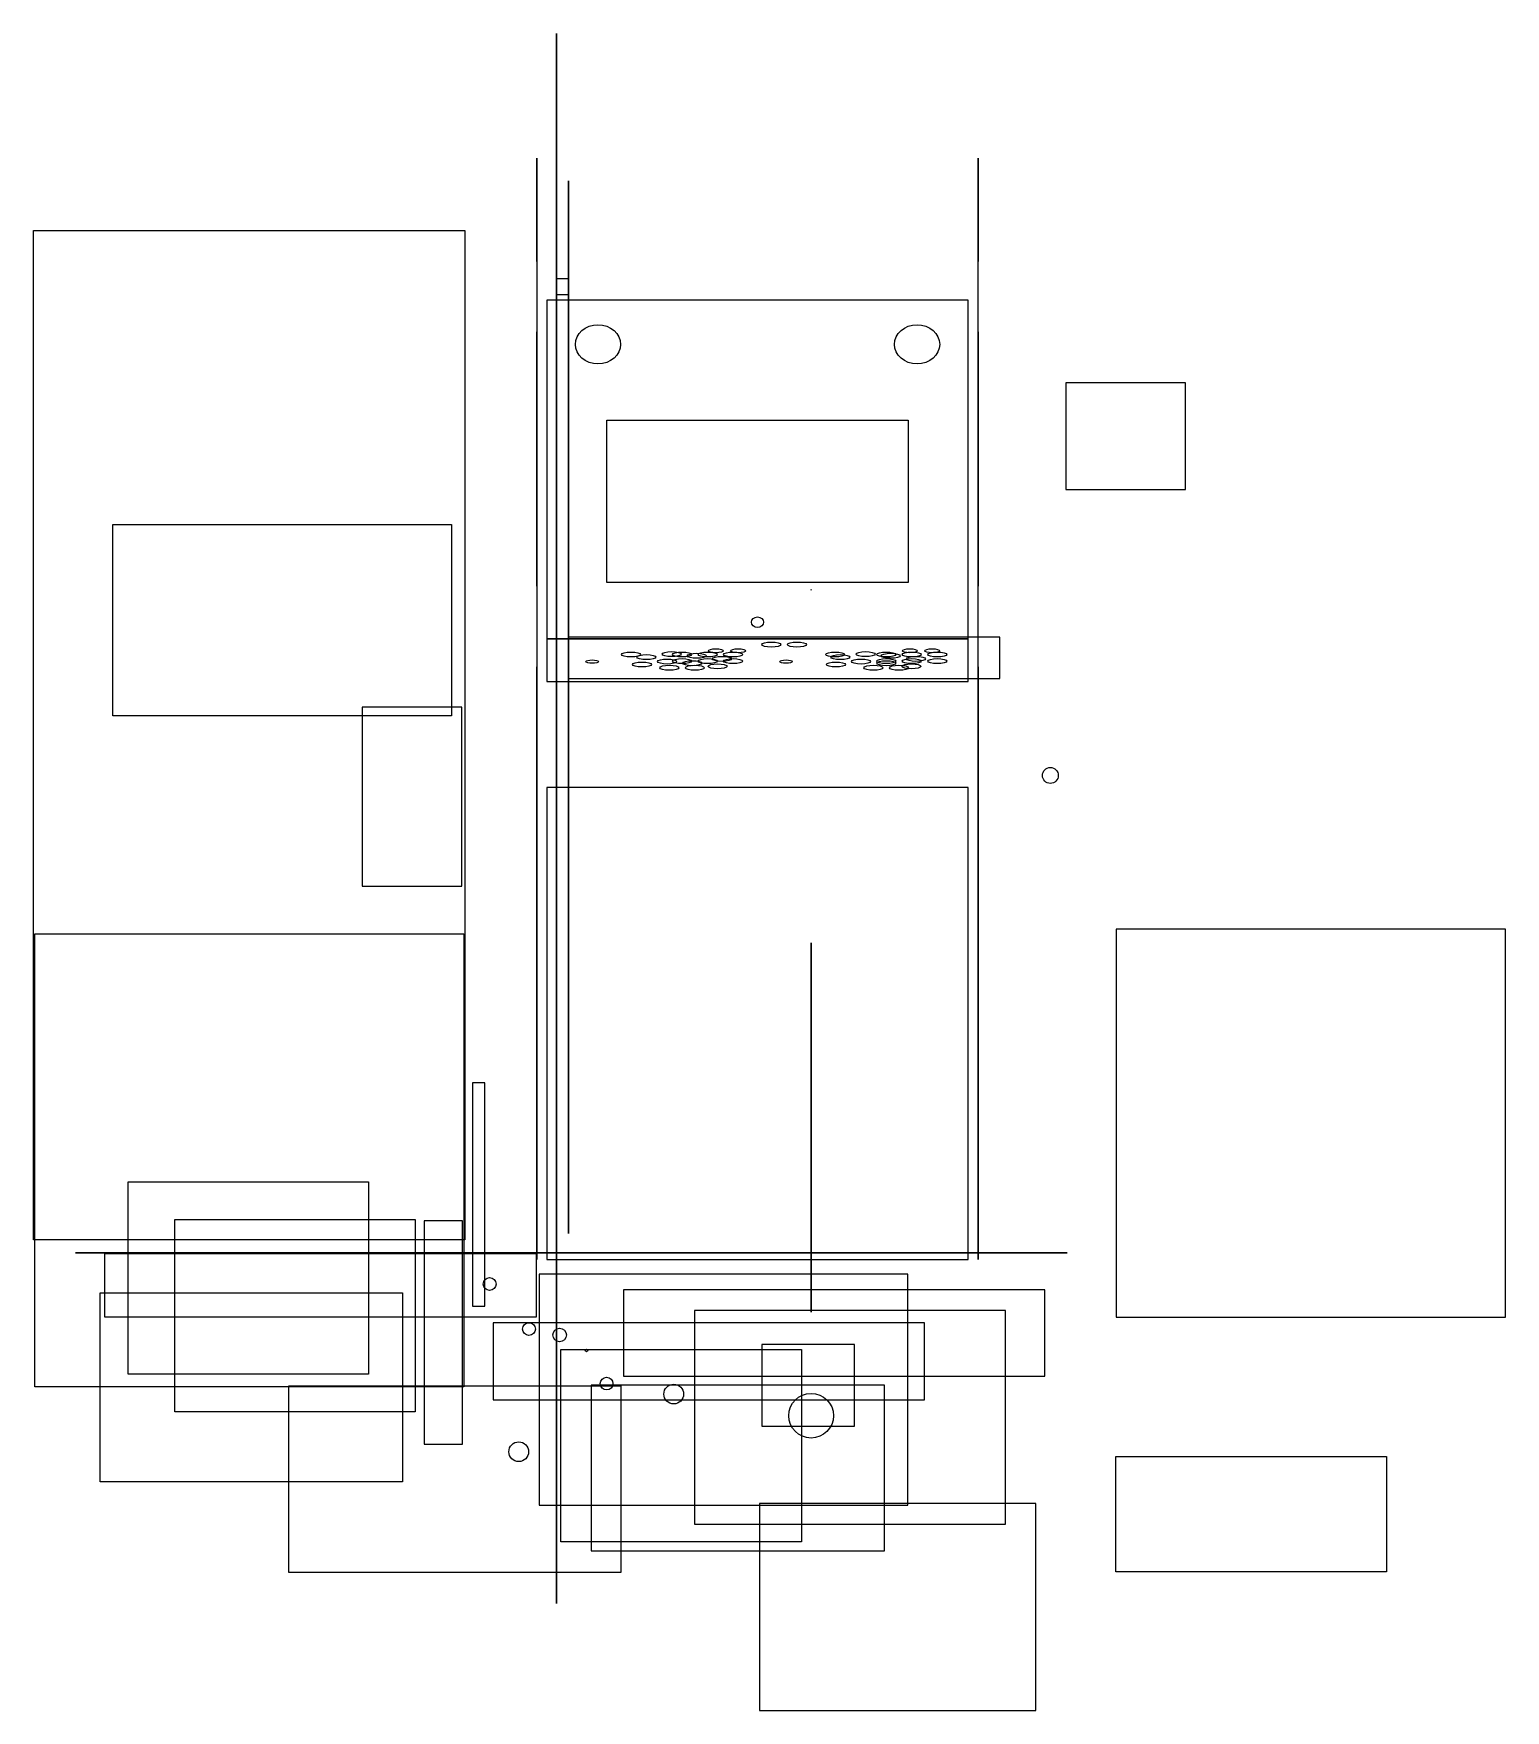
# Model space of a CAD drawing. Header units: centimetres. Extents: x -82 to 149, y -72 to 191.
import ezdxf

# ---------------------------------------------------------------- set-up
doc = ezdxf.new("R2010")
doc.units = ezdxf.units.CM
doc.header["$MEASUREMENT"] = 0
for name, color, linetype in [('Arcade Cabinet v2_Sketch1', 7, 'Continuous'), ('Arcade Cabinet v2_Sketch10', 7, 'Continuous'), ('Arcade Cabinet v2_Sketch11', 7, 'Continuous'), ('Arcade Cabinet v2_Sketch12', 7, 'Continuous'), ('Arcade Cabinet v2_Sketch13', 7, 'Continuous'), ('Arcade Cabinet v2_Sketch14', 7, 'Continuous'), ('Arcade Cabinet v2_Sketch15', 7, 'Continuous'), ('Arcade Cabinet v2_Sketch16', 7, 'Continuous'), ('Arcade Cabinet v2_Sketch17', 7, 'Continuous'), ('Arcade Cabinet v2_Sketch18', 7, 'Continuous'), ('Arcade Cabinet v2_Sketch19', 7, 'Continuous'), ('Arcade Cabinet v2_Sketch2', 7, 'Continuous'), ('Arcade Cabinet v2_Sketch20', 7, 'Continuous'), ('Arcade Cabinet v2_Sketch21', 7, 'Continuous'), ('Arcade Cabinet v2_Sketch22', 7, 'Continuous'), ('Arcade Cabinet v2_Sketch23', 7, 'Continuous'), ('Arcade Cabinet v2_Sketch24', 7, 'Continuous'), ('Arcade Cabinet v2_Sketch25', 7, 'Continuous'), ('Arcade Cabinet v2_Sketch26', 7, 'Continuous'), ('Arcade Cabinet v2_Sketch27', 7, 'Continuous'), ('Arcade Cabinet v2_Sketch28', 7, 'Continuous'), ('Arcade Cabinet v2_Sketch29', 7, 'Continuous'), ('Arcade Cabinet v2_Sketch3', 7, 'Continuous'), ('Arcade Cabinet v2_Sketch30', 7, 'Continuous'), ('Arcade Cabinet v2_Sketch31', 7, 'Continuous'), ('Arcade Cabinet v2_Sketch32', 7, 'Continuous'), ('Arcade Cabinet v2_Sketch33', 7, 'Continuous'), ('Arcade Cabinet v2_Sketch34', 7, 'Continuous'), ('Arcade Cabinet v2_Sketch35', 7, 'Continuous'), ('Arcade Cabinet v2_Sketch36', 7, 'Continuous'), ('Arcade Cabinet v2_Sketch37', 7, 'Continuous'), ('Arcade Cabinet v2_Sketch38', 7, 'Continuous'), ('Arcade Cabinet v2_Sketch39', 7, 'Continuous'), ('Arcade Cabinet v2_Sketch4', 7, 'Continuous'), ('Arcade Cabinet v2_Sketch40', 7, 'Continuous'), ('Arcade Cabinet v2_Sketch41', 7, 'Continuous'), ('Arcade Cabinet v2_Sketch42', 7, 'Continuous'), ('Arcade Cabinet v2_Sketch43', 7, 'Continuous'), ('Arcade Cabinet v2_Sketch44', 7, 'Continuous'), ('Arcade Cabinet v2_Sketch45', 7, 'Continuous'), ('Arcade Cabinet v2_Sketch46', 7, 'Continuous'), ('Arcade Cabinet v2_Sketch47', 7, 'Continuous'), ('Arcade Cabinet v2_Sketch48', 7, 'Continuous'), ('Arcade Cabinet v2_Sketch49', 7, 'Continuous'), ('Arcade Cabinet v2_Sketch5', 7, 'Continuous'), ('Arcade Cabinet v2_Sketch50', 7, 'Continuous'), ('Arcade Cabinet v2_Sketch51', 7, 'Continuous'), ('Arcade Cabinet v2_Sketch52', 7, 'Continuous'), ('Arcade Cabinet v2_Sketch53', 7, 'Continuous'), ('Arcade Cabinet v2_Sketch54', 7, 'Continuous'), ('Arcade Cabinet v2_Sketch55', 7, 'Continuous'), ('Arcade Cabinet v2_Sketch56', 7, 'Continuous'), ('Arcade Cabinet v2_Sketch57', 7, 'Continuous'), ('Arcade Cabinet v2_Sketch58', 7, 'Continuous'), ('Arcade Cabinet v2_Sketch59', 7, 'Continuous'), ('Arcade Cabinet v2_Sketch6', 7, 'Continuous'), ('Arcade Cabinet v2_Sketch60', 7, 'Continuous'), ('Arcade Cabinet v2_Sketch61', 7, 'Continuous'), ('Arcade Cabinet v2_Sketch62', 7, 'Continuous'), ('Arcade Cabinet v2_Sketch63', 7, 'Continuous'), ('Arcade Cabinet v2_Sketch64', 7, 'Continuous'), ('Arcade Cabinet v2_Sketch65', 7, 'Continuous'), ('Arcade Cabinet v2_Sketch66', 7, 'Continuous'), ('Arcade Cabinet v2_Sketch67', 7, 'Continuous'), ('Arcade Cabinet v2_Sketch7', 7, 'Continuous'), ('Arcade Cabinet v2_Sketch71', 7, 'Continuous'), ('Arcade Cabinet v2_Sketch72', 7, 'Continuous'), ('Arcade Cabinet v2_Sketch73', 7, 'Continuous'), ('Arcade Cabinet v2_Sketch74', 7, 'Continuous'), ('Arcade Cabinet v2_Sketch75', 7, 'Continuous'), ('Arcade Cabinet v2_Sketch8', 7, 'Continuous'), ('Arcade Cabinet v2_Sketch9', 7, 'Continuous')]:
    doc.layers.add(name, color=color, linetype=linetype)

msp = doc.modelspace()

# ---------------------------------------------------------------- linework, layer by layer
at = {"layer": 'Arcade Cabinet v2_Sketch1'}
for p, q in [((0, 3, -58), (0, 168, -58)), ((0, 168, -58), (0, 168, 3)), ((0, 168, 3), (0, 3, 3)), ((0, 100, 71.5), (0, 29, 71.5)), ((0, 100, 80), (0, 100, 71.5)), ((0, 29, 80), (0, 100, 80)), ((0, 29, 71.5), (0, 29, 80)), ((0, 3, 3), (0, 3, -58))]:
    msp.add_line(p, q, dxfattribs=at)
msp.add_point((0, 0), dxfattribs=at)
at = {"layer": 'Arcade Cabinet v2_Sketch10'}
for p, q in [((0, -55, 5), (0, -5, 5)), ((0, -5, 5), (0, -5, 55)), ((0, -5, 55), (0, -55, 55)), ((0, -55, 55), (0, -55, 5))]:
    msp.add_line(p, q, dxfattribs=at)
msp.add_point((0, 0), dxfattribs=at)
at = {"layer": 'Arcade Cabinet v2_Sketch11'}
for p, q in [((1.9, 152.66, -26.44), (0, 152.66, -26.44)), ((0, 152.66, -26.44), (0, 150.2, -35.02)), ((1.9, 150.2, -35.02), (1.9, 152.66, -26.44)), ((0, 150.2, -35.02), (1.9, 150.2, -35.02))]:
    msp.add_line(p, q, dxfattribs=at)
msp.add_point((0, 148.07, -42.46), dxfattribs=at)
at = {"layer": 'Arcade Cabinet v2_Sketch12'}
for p, q in [((0, 152.5, -6.07), (0, 143.57, -6.07)), ((0, 143.57, -15), (0, 152.5, -15)), ((0, 152.5, -15), (0, 152.5, -6.07)), ((0, 143.57, -6.07), (0, 143.57, -15))]:
    msp.add_line(p, q, dxfattribs=at)
msp.add_point((0, 0), dxfattribs=at)
at = {"layer": 'Arcade Cabinet v2_Sketch13'}
for p, q in [((0, 144.08, -23.98), (0, 152.66, -26.44)), ((0, 152.66, -26.44), (0, 150.2, -35.02)), ((0, 150.2, -35.02), (0, 141.62, -32.56)), ((0, 141.62, -32.56), (0, 144.08, -23.98))]:
    msp.add_line(p, q, dxfattribs=at)
at = {"layer": 'Arcade Cabinet v2_Sketch13', "extrusion": (-1, 0, 0)}
msp.add_arc((-144.08, -23.98), 8.93, 196, 286, dxfattribs=at)
at = {"layer": 'Arcade Cabinet v2_Sketch13'}
msp.add_point((0, 0), dxfattribs=at)
at = {"layer": 'Arcade Cabinet v2_Sketch14'}
for p, q in [((0, -10, -38), (0, -13, -38)), ((0, -13, -10), (0, -10, -10)), ((0, -10, -10), (0, -10, -38)), ((0, -13, -38), (0, -13, -10))]:
    msp.add_line(p, q, dxfattribs=at)
msp.add_point((0, 0), dxfattribs=at)
at = {"layer": 'Arcade Cabinet v2_Sketch15'}
msp.add_point((0, 0), dxfattribs=at)
at = {"layer": 'Arcade Cabinet v2_Sketch16'}
for p, q in [((0, -20.35, 10.07), (0, 19.65, 10.07)), ((0, 19.65, 10.07), (0, 19.65, 6.57)), ((0, 19.65, 6.57), (0, -20.35, 6.57)), ((0, -20.35, 6.57), (0, -20.35, 10.07))]:
    msp.add_line(p, q, dxfattribs=at)
msp.add_point((0, 0), dxfattribs=at)
at = {"layer": 'Arcade Cabinet v2_Sketch17'}
for p, q in [((0, -10.97, 17.54), (0, -7.47, 17.54)), ((0, -7.47, 17.54), (0, -7.47, -12.46)), ((0, -7.47, -12.46), (0, -10.97, -12.46)), ((0, -10.97, -12.46), (0, -10.97, 17.54))]:
    msp.add_line(p, q, dxfattribs=at)
msp.add_point((0, 0), dxfattribs=at)
at = {"layer": 'Arcade Cabinet v2_Sketch18'}
for p, q in [((0, 9.5, -63.35), (0, 9.5, -93.35)), ((0, 9.5, -93.35), (0, 7.6, -93.35)), ((0, 7.6, -63.35), (0, 9.5, -63.35)), ((0, 7.6, -93.35), (0, 7.6, -63.35))]:
    msp.add_line(p, q, dxfattribs=at)
msp.add_point((0, 0), dxfattribs=at)
at = {"layer": 'Arcade Cabinet v2_Sketch19'}
for p, q in [((0, 0.27, 3.33), (0, 4.15, 3.33)), ((0, 4.15, 3.33), (0, 4.15, -5.12)), ((0, 4.15, -5.12), (0, 0.27, -5.12)), ((0, 0.27, -5.12), (0, 0.27, 3.33))]:
    msp.add_line(p, q, dxfattribs=at)
msp.add_point((0, 0), dxfattribs=at)
at = {"layer": 'Arcade Cabinet v2_Sketch2'}
for p, q in [((0, 74, -5.5), (0, 74, 3)), ((0, 74, 3), (0, 3, 3)), ((0, 3, -5.5), (0, 74, -5.5)), ((0, 3, 3), (0, 3, -5.5))]:
    msp.add_line(p, q, dxfattribs=at)
for p in [(0, 3, 3), (0, 0)]:
    msp.add_point(p, dxfattribs=at)
at = {"layer": 'Arcade Cabinet v2_Sketch20'}
for p, q in [((0, 1.58, 23.84), (0, 16.03, 23.84)), ((0, 16.03, 1.83), (0, 1.58, 1.83)), ((0, 16.03, 23.84), (0, 16.03, 1.83)), ((0, 1.58, 1.83), (0, 1.58, 23.84))]:
    msp.add_line(p, q, dxfattribs=at)
msp.add_point((0, 0), dxfattribs=at)
at = {"layer": 'Arcade Cabinet v2_Sketch21'}
for p, q in [((-81.96, 2.03), (-81.96, 160.23)), ((-81.96, 160.23), (-14.36, 160.23)), ((-14.36, 160.23), (-14.36, 2.03)), ((-14.36, 2.03), (-81.96, 2.03))]:
    msp.add_line(p, q, dxfattribs=at)
msp.add_point((0, 0), dxfattribs=at)
at = {"layer": 'Arcade Cabinet v2_Sketch22'}
for p, q in [((49.32, 0, 57.3), (-18.28, 0, 57.3)), ((-18.28, 0, 57.3), (-18.28, 0, 7.3)), ((-18.28, 0, 7.3), (49.32, 0, 7.3)), ((49.32, 0, 7.3), (49.32, 0, 57.3))]:
    msp.add_line(p, q, dxfattribs=at)
msp.add_point((0, 0), dxfattribs=at)
at = {"layer": 'Arcade Cabinet v2_Sketch23'}
for p, q in [((-81.73, 49.98), (-14.53, 49.98)), ((-81.73, -21.02), (-81.73, 49.98)), ((-14.53, 49.98), (-14.53, -21.02)), ((-14.53, -21.02), (-81.73, -21.02))]:
    msp.add_line(p, q, dxfattribs=at)
msp.add_point((0, 0), dxfattribs=at)
at = {"layer": 'Arcade Cabinet v2_Sketch24'}
for p, q in [((-70.79, -0.1), (-3.19, -0.1)), ((-70.79, -10.1), (-70.79, -0.1)), ((-3.19, -0.1), (-3.19, -10.1)), ((-3.19, -10.1), (-70.79, -10.1))]:
    msp.add_line(p, q, dxfattribs=at)
msp.add_point((0, 0), dxfattribs=at)
at = {"layer": 'Arcade Cabinet v2_Sketch25'}
for p, q in [((0, 95.81, -70.52), (0, 70.81, -70.52)), ((0, 70.81, -138.12), (0, 95.81, -138.12)), ((0, 95.81, -138.12), (0, 95.81, -70.52)), ((0, 70.81, -70.52), (0, 70.81, -138.12))]:
    msp.add_line(p, q, dxfattribs=at)
msp.add_point((0, 0), dxfattribs=at)
at = {"layer": 'Arcade Cabinet v2_Sketch26'}
for p, q in [((-11.5, 0, -1.1), (-11.5, 0, 25.06)), ((-11.5, 0, 25.06), (56.1, 0, 25.06)), ((56.1, 0, -1.1), (-11.5, 0, -1.1)), ((56.1, 0, 25.06), (56.1, 0, -1.1))]:
    msp.add_line(p, q, dxfattribs=at)
msp.add_point((0, 0), dxfattribs=at)
at = {"layer": 'Arcade Cabinet v2_Sketch27'}
for p, q in [((51.44, -20.74), (5.44, -20.74)), ((5.44, -20.74), (5.44, -46.74)), ((51.44, -46.74), (51.44, -20.74)), ((5.44, -46.74), (51.44, -46.74))]:
    msp.add_line(p, q, dxfattribs=at)
msp.add_point((0, 0), dxfattribs=at)
at = {"layer": 'Arcade Cabinet v2_Sketch28'}
for p, q in [((-41.92, -20.84), (10.1, -20.84)), ((-41.92, -50.1), (-41.92, -20.84)), ((10.1, -20.84), (10.1, -50.1)), ((10.1, -50.1), (-41.92, -50.1))]:
    msp.add_line(p, q, dxfattribs=at)
msp.add_point((0, 0), dxfattribs=at)
at = {"layer": 'Arcade Cabinet v2_Sketch29'}
for p, q in [((-2.7, -3.36), (-2.7, -39.56)), ((55.09, -3.36), (-2.7, -3.36)), ((55.09, -39.56), (55.09, -3.36)), ((-2.7, -39.56), (55.09, -39.56))]:
    msp.add_line(p, q, dxfattribs=at)
msp.add_point((0, 0), dxfattribs=at)
at = {"layer": 'Arcade Cabinet v2_Sketch3'}
for p, q in [((0, 25, 50), (0, 25, 2)), ((0, 25, 2), (0, -23, 2)), ((0, -23, 50), (0, 25, 50)), ((0, -23, 2), (0, -23, 50))]:
    msp.add_line(p, q, dxfattribs=at)
msp.add_point((0, 0), dxfattribs=at)
at = {"layer": 'Arcade Cabinet v2_Sketch30'}
for p, q in [((-20.72, 5), (-20.72, -30)), ((-14.72, 5), (-20.72, 5)), ((-14.72, -30), (-14.72, 5)), ((-20.72, -30), (-14.72, -30))]:
    msp.add_line(p, q, dxfattribs=at)
msp.add_point((0, 0), dxfattribs=at)
at = {"layer": 'Arcade Cabinet v2_Sketch31'}
for p, q in [((-13.14, 26.64), (-13.14, -8.36)), ((-11.24, 26.64), (-13.14, 26.64)), ((-11.24, -8.36), (-11.24, 26.64)), ((-13.14, -8.36), (-11.24, -8.36))]:
    msp.add_line(p, q, dxfattribs=at)
msp.add_point((0, 0), dxfattribs=at)
at = {"layer": 'Arcade Cabinet v2_Sketch32'}
for p, q in [((-17.2, 0, 17.82), (50.4, 0, 17.82)), ((50.4, 0, 12.82), (-17.2, 0, 12.82)), ((-17.2, 0, 12.82), (-17.2, 0, 17.82)), ((50.4, 0, 17.82), (50.4, 0, 12.82))]:
    msp.add_line(p, q, dxfattribs=at)
msp.add_point((0, 0), dxfattribs=at)
at = {"layer": 'Arcade Cabinet v2_Sketch33'}
for p, q in [((87.67, -50.03), (87.67, -31.95)), ((87.67, -31.95), (130.13, -31.95)), ((130.13, -31.95), (130.13, -50.03)), ((130.13, -50.03), (87.67, -50.03))]:
    msp.add_line(p, q, dxfattribs=at)
msp.add_point((0, 0), dxfattribs=at)
at = {"layer": 'Arcade Cabinet v2_Sketch34'}
for p, q in [((0, -23.97, -12.15), (0, -6.72, -12.15)), ((0, -6.72, -12.15), (0, -6.72, -3.86)), ((0, -6.72, -3.86), (0, -23.97, -3.86)), ((0, -23.97, -3.86), (0, -23.97, -12.15))]:
    msp.add_line(p, q, dxfattribs=at)
msp.add_point((0, 0), dxfattribs=at)
at = {"layer": 'Arcade Cabinet v2_Sketch35'}
for p, q in [((39.94, 103.94, -26.56), (39.94, 103.96, -26.53)), ((39.94, 103.96, -26.53), (39.94, 103.87, -26.49)), ((39.94, 103.86, -26.51), (39.94, 103.94, -26.56)), ((39.94, 103.87, -26.49), (39.94, 103.86, -26.51)), ((39.94, -9.3, 14.58), (39.94, 48.59, 14.58)), ((39.94, 48.59, 14.58), (39.94, 48.59, 82.18)), ((39.94, 48.59, 82.18), (39.94, -9.3, 82.18)), ((39.94, -9.3, 82.18), (39.94, -9.3, 14.58))]:
    msp.add_line(p, q, dxfattribs=at)
msp.add_point((39.94, 0), dxfattribs=at)
at = {"layer": 'Arcade Cabinet v2_Sketch36'}
for p, q in [((-69.55, 84.14), (-69.55, 114.14)), ((-69.55, 114.14), (-16.45, 114.14)), ((-16.45, 114.14), (-16.45, 84.14)), ((-16.45, 84.14), (-69.55, 84.14))]:
    msp.add_line(p, q, dxfattribs=at)
msp.add_point((0, 0), dxfattribs=at)
at = {"layer": 'Arcade Cabinet v2_Sketch37'}
for p, q in [((-75.39, 0, 14.71), (-75.39, 0, -10.29)), ((-75.39, 0, -10.29), (-7.79, 0, -10.29)), ((-7.79, 0, 14.71), (-75.39, 0, 14.71)), ((-7.79, 0, -10.29), (-7.79, 0, 14.71))]:
    msp.add_line(p, q, dxfattribs=at)
msp.add_point((0, 0), dxfattribs=at)
at = {"layer": 'Arcade Cabinet v2_Sketch38', "extrusion": (0, 1, 0)}
msp.add_circle((3.72, 12.92), 1.5, dxfattribs=at)
at = {"layer": 'Arcade Cabinet v2_Sketch38'}
msp.add_point((0, 0), dxfattribs=at)
at = {"layer": 'Arcade Cabinet v2_Sketch39'}
for p, q in [((-9.9, -10.98), (-9.9, -23.08)), ((57.7, -10.98), (-9.9, -10.98)), ((57.7, -23.08), (57.7, -10.98)), ((-9.9, -23.08), (57.7, -23.08))]:
    msp.add_line(p, q, dxfattribs=at)
msp.add_point((0, 0), dxfattribs=at)
at = {"layer": 'Arcade Cabinet v2_Sketch4'}
for p, q in [((-14.82, 85.5), (-30.42, 85.5)), ((-30.42, 85.5), (-30.42, 57.45)), ((-14.82, 57.45), (-14.82, 85.5)), ((-30.42, 57.45), (-14.82, 57.45))]:
    msp.add_line(p, q, dxfattribs=at)
msp.add_point((0, 0), dxfattribs=at)
at = {"layer": 'Arcade Cabinet v2_Sketch40'}
msp.add_circle((4.73, -15.31), 0.2, dxfattribs=at)
msp.add_point((0, 0), dxfattribs=at)
at = {"layer": 'Arcade Cabinet v2_Sketch41'}
msp.add_point((0, 0), dxfattribs=at)
at = {"layer": 'Arcade Cabinet v2_Sketch42'}
for p, q in [((0, -23.02, -46.57), (0, -23.02, -6.57)), ((0, -23.02, -6.57), (0, -24.92, -6.57)), ((0, -24.92, -46.57), (0, -23.02, -46.57)), ((0, -24.92, -6.57), (0, -24.92, -46.57))]:
    msp.add_line(p, q, dxfattribs=at)
msp.add_point((0, 0), dxfattribs=at)
at = {"layer": 'Arcade Cabinet v2_Sketch43'}
for p, q in [((-59.83, -24.94), (-59.83, 5.21)), ((-59.83, 5.21), (-22.13, 5.21)), ((-22.13, 5.21), (-22.13, -24.94)), ((-22.13, -24.94), (-59.83, -24.94))]:
    msp.add_line(p, q, dxfattribs=at)
msp.add_point((0, 0), dxfattribs=at)
at = {"layer": 'Arcade Cabinet v2_Sketch44'}
for p, q in [((0, -13.71, 49.16), (0, 19.61, 49.16)), ((0, 19.61, 49.16), (0, 19.61, 7.51)), ((0, 19.61, 7.51), (0, -13.71, 7.51)), ((0, -13.71, 7.51), (0, -13.71, 49.16))]:
    msp.add_line(p, q, dxfattribs=at)
msp.add_point((0, 0), dxfattribs=at)
at = {"layer": 'Arcade Cabinet v2_Sketch45'}
for p, q in [((-67.15, -19.05), (-67.15, 11.09)), ((-67.15, 11.09), (-29.46, 11.09)), ((-29.46, 11.09), (-29.46, -19.05)), ((-29.46, -19.05), (-67.15, -19.05))]:
    msp.add_line(p, q, dxfattribs=at)
msp.add_point((0, 0), dxfattribs=at)
at = {"layer": 'Arcade Cabinet v2_Sketch46'}
for p, q in [((-71.52, -35.89), (-71.52, -6.27)), ((-71.52, -6.27), (-24.12, -6.27)), ((-24.12, -6.27), (-24.12, -35.89)), ((-24.12, -35.89), (-71.52, -35.89))]:
    msp.add_line(p, q, dxfattribs=at)
msp.add_point((0, 0), dxfattribs=at)
at = {"layer": 'Arcade Cabinet v2_Sketch47'}
for p, q in [((1.9, 96.49, -20.69), (1.9, 90.02, 3.46)), ((69.5, 96.49, -20.69), (1.9, 96.49, -20.69)), ((69.5, 90.02, 3.46), (69.5, 96.49, -20.69)), ((1.9, 90.02, 3.46), (69.5, 90.02, 3.46))]:
    msp.add_line(p, q, dxfattribs=at)
at = {"layer": 'Arcade Cabinet v2_Sketch47', "extrusion": (-8.04961e-17, 0.965926, 0.258819)}
for centre in [(-33.7, -40.46, 87.84), (-37.7, -40.46, 87.84), (-11.7, -34.46, 87.84), (-17.7, -26.46, 87.84), (-19.7, -34.46, 87.84), (-19.7, -30.46, 87.84), (-21.7, -26.46, 87.84), (-23.7, -34.46, 87.84), (-23.7, -30.46, 87.84), (-27.7, -34.46, 87.84), (-27.7, -30.46, 87.84), (-43.7, -34.46, 87.84), (-49.7, -26.46, 87.84), (-51.7, -34.46, 87.84), (-51.7, -30.46, 87.84), (-53.7, -26.46, 87.84), (-55.7, -34.46, 87.84), (-55.7, -30.46, 87.84), (-59.7, -34.46, 87.84), (-59.7, -30.46, 87.84)]:
    msp.add_circle(centre, 1.5, dxfattribs=at)
at = {"layer": 'Arcade Cabinet v2_Sketch47', "extrusion": (-8.53158e-17, 0.965926, 0.258819)}
msp.add_circle((-27.7, -34.46, 87.84), 1.5, dxfattribs=at)
at = {"layer": 'Arcade Cabinet v2_Sketch47'}
msp.add_point((0, 84.85, 22.74), dxfattribs=at)
at = {"layer": 'Arcade Cabinet v2_Sketch48'}
for p, q in [((-14.37, 0, 27.65), (53.23, 0, 27.65)), ((-14.37, 0, 2.65), (-14.37, 0, 27.65)), ((53.23, 0, 2.65), (-14.37, 0, 2.65)), ((53.23, 0, 27.65), (53.23, 0, 2.65))]:
    msp.add_line(p, q, dxfattribs=at)
msp.add_point((0, 0), dxfattribs=at)
at = {"layer": 'Arcade Cabinet v2_Sketch49'}
for p, q in [((31.84, -39.28), (31.84, -71.74)), ((75.13, -39.28), (31.84, -39.28)), ((75.13, -71.74), (75.13, -39.28)), ((31.84, -71.74), (75.13, -71.74))]:
    msp.add_line(p, q, dxfattribs=at)
msp.add_point((0, 0), dxfattribs=at)
at = {"layer": 'Arcade Cabinet v2_Sketch5'}
msp.add_point((0, 0), dxfattribs=at)
at = {"layer": 'Arcade Cabinet v2_Sketch50'}
for p, q in [((148.77, 50.71), (87.76, 50.71)), ((87.76, 50.71), (87.76, -10.08)), ((148.77, -10.08), (148.77, 50.71)), ((87.76, -10.08), (148.77, -10.08))]:
    msp.add_line(p, q, dxfattribs=at)
msp.add_point((0, 0), dxfattribs=at)
at = {"layer": 'Arcade Cabinet v2_Sketch51'}
for p, q in [((98.6, 136.33), (79.83, 136.33)), ((79.83, 136.33), (79.83, 119.65)), ((98.6, 119.65), (98.6, 136.33)), ((79.83, 119.65), (98.6, 119.65))]:
    msp.add_line(p, q, dxfattribs=at)
msp.add_point((0, 0), dxfattribs=at)
at = {"layer": 'Arcade Cabinet v2_Sketch52'}
for p, q in [((0.71, -45.29), (0.71, -15.14)), ((0.71, -15.14), (38.41, -15.14)), ((38.41, -15.14), (38.41, -45.29)), ((38.41, -45.29), (0.71, -45.29))]:
    msp.add_line(p, q, dxfattribs=at)
msp.add_point((0, 0), dxfattribs=at)
at = {"layer": 'Arcade Cabinet v2_Sketch53'}
for p, q in [((0, -12.55, 28.36), (0, -33.56, 28.36)), ((0, -33.56, 49.79), (0, -12.55, 49.79)), ((0, -12.55, 49.79), (0, -12.55, 28.36)), ((0, -33.56, 28.36), (0, -33.56, 49.79))]:
    msp.add_line(p, q, dxfattribs=at)
msp.add_point((0, 0), dxfattribs=at)
at = {"layer": 'Arcade Cabinet v2_Sketch54'}
for p, q in [((70.4, -9.04), (21.67, -9.04)), ((21.67, -9.04), (21.67, -42.53)), ((70.4, -42.53), (70.4, -9.04)), ((21.67, -42.53), (70.4, -42.53))]:
    msp.add_line(p, q, dxfattribs=at)
msp.add_point((0, 0), dxfattribs=at)
at = {"layer": 'Arcade Cabinet v2_Sketch55'}
for p, q in [((5.68, 0, 25), (-20.82, 0, 25)), ((-20.82, 0, 44.25), (5.68, 0, 44.25)), ((-20.82, 0, 25), (-20.82, 0, 44.25)), ((5.68, 0, 44.25), (5.68, 0, 25))]:
    msp.add_line(p, q, dxfattribs=at)
msp.add_point((0, 0), dxfattribs=at)
at = {"layer": 'Arcade Cabinet v2_Sketch56'}
msp.add_circle((18.39, -22.15), 1.55, dxfattribs=at)
msp.add_point((0, 0), dxfattribs=at)
at = {"layer": 'Arcade Cabinet v2_Sketch57'}
msp.add_circle((7.87, -20.51), 1, dxfattribs=at)
msp.add_point((0, 0), dxfattribs=at)
at = {"layer": 'Arcade Cabinet v2_Sketch58'}
msp.add_circle((-4.3, -11.97), 1, dxfattribs=at)
msp.add_point((0, 0), dxfattribs=at)
at = {"layer": 'Arcade Cabinet v2_Sketch59'}
msp.add_circle((-5.91, -31.19), 1.55, dxfattribs=at)
msp.add_point((0, 0), dxfattribs=at)
at = {"layer": 'Arcade Cabinet v2_Sketch6'}
for p, q in [((0, 20, 22), (0, 2, 22)), ((0, 20, 40), (0, 20, 22)), ((0, 2, 40), (0, 20, 40)), ((0, 2, 22), (0, 2, 40))]:
    msp.add_line(p, q, dxfattribs=at)
msp.add_point((0, 0), dxfattribs=at)
at = {"layer": 'Arcade Cabinet v2_Sketch60'}
msp.add_circle((-10.46, -4.9), 1, dxfattribs=at)
msp.add_point((0, 0), dxfattribs=at)
at = {"layer": 'Arcade Cabinet v2_Sketch61'}
msp.add_circle((0.51, -12.89), 1.05, dxfattribs=at)
msp.add_point((0, 0), dxfattribs=at)
at = {"layer": 'Arcade Cabinet v2_Sketch62'}
msp.add_circle((77.43, 74.81), 1.25, dxfattribs=at)
msp.add_point((0, 0), dxfattribs=at)
at = {"layer": 'Arcade Cabinet v2_Sketch63'}
for p, q in [((38.91, 0, 43.76), (-22.1, 0, 43.76)), ((-22.1, 0, 17.51), (38.91, 0, 17.51)), ((-22.1, 0, 43.76), (-22.1, 0, 17.51)), ((38.91, 0, 17.51), (38.91, 0, 43.76))]:
    msp.add_line(p, q, dxfattribs=at)
msp.add_point((0, 0), dxfattribs=at)
at = {"layer": 'Arcade Cabinet v2_Sketch64'}
for p, q in [((46.71, -14.36), (32.22, -14.36)), ((32.22, -14.36), (32.22, -27.2)), ((46.71, -27.2), (46.71, -14.36)), ((32.22, -27.2), (46.71, -27.2))]:
    msp.add_line(p, q, dxfattribs=at)
msp.add_point((0, 0), dxfattribs=at)
at = {"layer": 'Arcade Cabinet v2_Sketch65'}
msp.add_circle((39.93, -25.54), 3.5, dxfattribs=at)
msp.add_point((0, 0), dxfattribs=at)
at = {"layer": 'Arcade Cabinet v2_Sketch66'}
for p, q in [((10.53, -5.83), (10.53, -19.33)), ((76.54, -5.83), (10.53, -5.83)), ((76.54, -19.33), (76.54, -5.83)), ((10.53, -19.33), (76.54, -19.33))]:
    msp.add_line(p, q, dxfattribs=at)
msp.add_point((0, 0), dxfattribs=at)
at = {"layer": 'Arcade Cabinet v2_Sketch67'}
for p, q in [((10.87, 0, 7.59), (10.87, 0, -43.53)), ((80.08, 0, 7.59), (10.87, 0, 7.59)), ((10.87, 0, -43.53), (80.08, 0, -43.53)), ((80.08, 0, -43.53), (80.08, 0, 7.59))]:
    msp.add_line(p, q, dxfattribs=at)
msp.add_point((0, 0), dxfattribs=at)
at = {"layer": 'Arcade Cabinet v2_Sketch7'}
for p, q in [((1.9, 168, -58), (1.9, 168, 3)), ((1.9, 168, 3), (1.9, 161.1, 3)), ((1.9, 3, -58), (1.9, 168, -58)), ((1.9, 161.1, 3), (1.9, 150.2, -35.02)), ((1.9, 150.2, -35.02), (1.9, 104.06, -21.79)), ((1.9, 111.17, 3), (1.9, 74, 3)), ((1.9, 104.06, -21.79), (1.9, 111.17, 3)), ((1.9, 74, 3), (1.9, 74, -5.5)), ((1.9, 74, -5.5), (1.9, 3, -5.5)), ((1.9, 3, -5.5), (1.9, 3, -58))]:
    msp.add_line(p, q, dxfattribs=at)
at = {"layer": 'Arcade Cabinet v2_Sketch7', "extrusion": (1, 0, 0)}
msp.add_arc((125.2, 3.82, 1.9), 33.21, 181.4149, 230.4635, dxfattribs=at)
at = {"layer": 'Arcade Cabinet v2_Sketch7'}
for p in [(1.9, 92, 3), (1.9, 0)]:
    msp.add_point(p, dxfattribs=at)
at = {"layer": 'Arcade Cabinet v2_Sketch71'}
for p, q in [((66.13, 165.49, -55.73), (66.13, 171.59, -31.25)), ((66.13, 171.59, -31.25), (66.13, 155.51, -26.64)), ((66.13, -1.05, -55.73), (66.13, 165.49, -55.73)), ((66.13, 155.51, -26.64), (66.13, 155.39, -27.08)), ((66.13, 144.36, -33.2), (66.13, 143.94, -33.08)), ((66.13, 143.92, -33.07), (66.13, 143.92, -33.07)), ((66.13, 143.92, -33.07), (66.13, 104.48, -21.76)), ((66.13, 91.82, 4.27), (66.13, 76.71, 4.27)), ((66.13, 76.71, 4.27), (66.13, 72.92, -4.66)), ((66.13, 72.92, -4.66), (66.13, 72.92, -4.66)), ((66.13, 72.92, -4.66), (66.13, -1.05, -4.66)), ((66.13, -1.05, -4.66), (66.13, -1.05, -55.73))]:
    msp.add_line(p, q, dxfattribs=at)
at = {"layer": 'Arcade Cabinet v2_Sketch71', "extrusion": (1, 0, 0)}
for centre, radius, start, end in [((146.51, -24.07, 66.13), 9.37, 256.7152, 341.2879), ((146.5, -24.06, 66.13), 9.37, 254, 254.1302), ((126.68, 5.13, 66.13), 34.87, 181.4149, 230.4635)]:
    msp.add_arc(centre, radius, start, end, dxfattribs=at)
at = {"layer": 'Arcade Cabinet v2_Sketch71'}
msp.add_point((66.13, 0), dxfattribs=at)
at = {"layer": 'Arcade Cabinet v2_Sketch72'}
for p, q in [((64.53, 149.31, -51.91), (-1.49, 149.31, -51.91)), ((-1.49, 149.31, -51.91), (-1.49, 96.23, -21.26)), ((64.53, 96.23, -21.26), (64.53, 149.31, -51.91)), ((7.92, 105.04, -26.35), (7.92, 130.5, -41.05)), ((7.92, 130.5, -41.05), (55.12, 130.5, -41.05)), ((55.12, 130.5, -41.05), (55.12, 105.04, -26.35)), ((55.12, 105.04, -26.35), (7.92, 105.04, -26.35)), ((-1.49, 96.23, -21.26), (64.53, 96.23, -21.26))]:
    msp.add_line(p, q, dxfattribs=at)
at = {"layer": 'Arcade Cabinet v2_Sketch72', "extrusion": (-4.88423e-16, 0.5, 0.866025)}
for centre, radius in [((-6.52, -147.26, 29.7), 3.55), ((-56.53, -147.26, 29.7), 3.55), ((-31.52, -96.97, 29.7), 0.95)]:
    msp.add_circle(centre, radius, dxfattribs=at)
at = {"layer": 'Arcade Cabinet v2_Sketch72'}
msp.add_point((0, 14.85, 25.72), dxfattribs=at)
at = {"layer": 'Arcade Cabinet v2_Sketch73'}
for p, q in [((64.53, 96.23, -21.26), (-1.49, 96.23, -21.26)), ((-1.49, 96.23, -21.26), (-1.49, 89.56, 3.62)), ((64.53, 89.56, 3.62), (64.53, 96.23, -21.26)), ((-1.49, 89.56, 3.62), (64.53, 89.56, 3.62))]:
    msp.add_line(p, q, dxfattribs=at)
at = {"layer": 'Arcade Cabinet v2_Sketch73', "extrusion": (-1.4363e-16, 0.965926, 0.258819)}
for centre, radius in [((-25.01, -38.16, 87.45), 1.2), ((-28.51, -38.16, 87.45), 1.2), ((-55.41, -38.16, 87.45), 1.2), ((-58.91, -38.16, 87.45), 1.2), ((-5.61, -31.66, 87.45), 1), ((-13.41, -29.86, 87.45), 1.5), ((-14.11, -34.36, 87.45), 1.5), ((-17.36, -31.66, 87.45), 1.5), ((-18.06, -36.16, 87.45), 1.5), ((-21.31, -30.66, 87.45), 1.5), ((-22.01, -35.16, 87.45), 1.5), ((-25.26, -28.76, 87.45), 1.5), ((-25.96, -33.26, 87.45), 1.5), ((-36.01, -31.66, 87.45), 1), ((-43.81, -29.86, 87.45), 1.5), ((-44.51, -34.36, 87.45), 1.5), ((-47.76, -31.66, 87.45), 1.5), ((-48.46, -36.16, 87.45), 1.5), ((-51.71, -30.66, 87.45), 1.5), ((-52.41, -35.16, 87.45), 1.5), ((-55.66, -28.76, 87.45), 1.5), ((-56.36, -33.26, 87.45), 1.5)]:
    msp.add_circle(centre, radius, dxfattribs=at)
at = {"layer": 'Arcade Cabinet v2_Sketch73'}
msp.add_point((0, 84.47, 22.63), dxfattribs=at)
at = {"layer": 'Arcade Cabinet v2_Sketch74'}
for p, q in [((-1.49, 72.92, -5.66), (-1.49, -1.05, -5.66)), ((64.53, 72.92, -5.66), (-1.49, 72.92, -5.66)), ((64.53, -1.05, -5.66), (64.53, 72.92, -5.66)), ((-1.49, -1.05, -5.66), (64.53, -1.05, -5.66))]:
    msp.add_line(p, q, dxfattribs=at)
msp.add_point((0, 0, -5.66), dxfattribs=at)
at = {"layer": 'Arcade Cabinet v2_Sketch75'}
for p, q in [((-3.09, 155.51, -26.64), (-3.09, 171.59, -31.25)), ((-3.09, 171.59, -31.25), (-3.09, 165.49, -55.73)), ((-3.09, 165.49, -55.73), (-3.09, -1.05, -55.73)), ((-3.09, 155.39, -27.08), (-3.09, 155.51, -26.64)), ((-3.09, 143.94, -33.08), (-3.09, 144.36, -33.2)), ((-3.09, 143.92, -33.07), (-3.09, 143.92, -33.07)), ((-3.09, 104.48, -21.76), (-3.09, 143.92, -33.07)), ((-3.09, 76.71, 4.27), (-3.09, 91.82, 4.27)), ((-3.09, 72.92, -4.66), (-3.09, 76.71, 4.27)), ((-3.09, 72.92, -4.66), (-3.09, 72.92, -4.66)), ((-3.09, -1.05, -4.66), (-3.09, 72.92, -4.66)), ((-3.09, -1.05, -55.73), (-3.09, -1.05, -4.66))]:
    msp.add_line(p, q, dxfattribs=at)
at = {"layer": 'Arcade Cabinet v2_Sketch75', "extrusion": (-1, 0, 0)}
for centre, radius, start, end in [((-146.51, -24.07, 3.09), 9.37, 198.7121, 283.2848), ((-146.5, -24.06, 3.09), 9.37, 285.8698, 286), ((-126.68, 5.13, 3.09), 34.87, 309.5365, 358.5851)]:
    msp.add_arc(centre, radius, start, end, dxfattribs=at)
at = {"layer": 'Arcade Cabinet v2_Sketch75'}
msp.add_point((-3.09, 0), dxfattribs=at)
at = {"layer": 'Arcade Cabinet v2_Sketch8'}
for p, q in [((0, 191.1, 3), (0, 191.1, -26.5)), ((0, 191.1, -26.5), (0, 161.1, -26.5)), ((0, 161.1, 3), (0, 191.1, 3)), ((0, 161.1, -26.5), (0, 161.1, 3))]:
    msp.add_line(p, q, dxfattribs=at)
msp.add_point((0, 0), dxfattribs=at)
at = {"layer": 'Arcade Cabinet v2_Sketch9'}
for p, q in [((0, 182.68, 10.98), (0, 152.68, 10.98)), ((0, 152.68, -19.02), (0, 182.68, -19.02)), ((0, 182.68, -19.02), (0, 182.68, 10.98)), ((0, 152.68, 10.98), (0, 152.68, -19.02))]:
    msp.add_line(p, q, dxfattribs=at)
msp.add_point((0, 0), dxfattribs=at)

doc.saveas('drawing.dxf')
